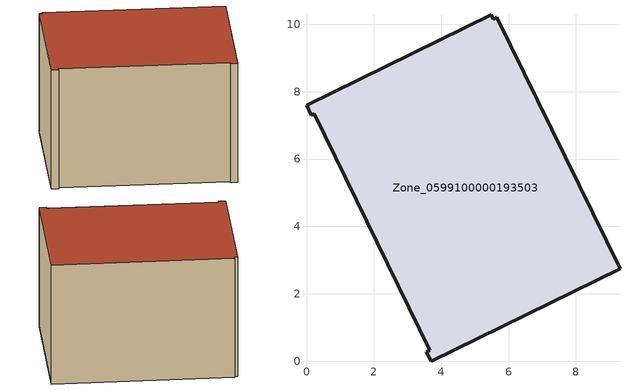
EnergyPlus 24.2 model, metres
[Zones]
Zone_0599100000193503
 floor ground (C_G): 5.54,10.15 5.66,10.21 9.31,2.74 3.7,0 3.56,0.28 3.65,0.33 0.23,7.34 0.15,7.3 0,7.6 5.48,10.28 z0
 wall outside (C_F): 3.7,0 9.31,2.74 5.66,10.21 5.54,10.15 5.48,10.28 0,7.6 0.15,7.3 0.23,7.34 3.65,0.33 3.56,0.28 3.7,0 z0:5.91
 roof outside (C_R): 5.66,10.21 5.54,10.15 5.48,10.28 0,7.6 0.15,7.3 0.23,7.34 3.65,0.33 3.56,0.28 3.7,0 9.31,2.74 z5.91
[BUILDING]
Pand.0599100000193503: North Axis=0; Terrain=City; Loads Convergence Tolerance Value=0.04; Temperature Convergence Tolerance Value=0.4; Solar Distribution=FullExterior; Maximum Number of Warmup Days=25; Minimum Number of Warmup Days=1
[Site:Location]
Rotterdam.The.Hague.AP_ZH_NLD Design_Conditions: Latitude=51.96; Longitude=4.45; Time Zone=1; Elevation=-4.5
[SITE:GROUNDTEMPERATURE:BUILDINGSURFACE]
18, 18, 18, 18, 18, 18, 18, 18, 18, 18, 18, 18
[MATERIAL] Thermal Absorptance=0.9; Solar Absorptance=0.7; Visible Absorptance=0.7
Name | Roughness | Thickness | Conductivity | Density | Specific Heat
G.TC.1946-1964 | MediumSmooth | 0.15 | 1 | 540 | 1210
F.TC.1946-1964 | Rough | 0.3 | 0.857143 | 1920 | 840
R.TC.1946-1964 | MediumRough | 0.2 | 0.235294 | 1500 | 1000
[CONSTRUCTION]
C_G: G.TC.1946-1964
C_F: F.TC.1946-1964
C_R: R.TC.1946-1964
[ZONE]
Zone_0599100000193503: Type=1; Multiplier=1; Ceiling Height=Autocalculate; Volume=Autocalculate; Floor Area=autocalculate; Part of Total Floor Area=Yes
[ZONEINFILTRATION:DESIGNFLOWRATE]
Infil_Zone_0599100000193503: Zone or ZoneList or Space or SpaceList=Zone_0599100000193503; Schedule=AlwaysOn; Design Flow Rate Calculation Method=Flow/Area; Flow Rate per Floor Area=0.003; Constant Term Coefficient=1; Temperature Term Coefficient=0; Velocity Term Coefficient=0; Velocity Squared Term Coefficient=0
[HVACTEMPLATE:ZONE:IDEALLOADSAIRSYSTEM]
Zone_0599100000193503: Maximum Heating Supply Air Temperature=50; Minimum Cooling Supply Air Temperature=13; Maximum Heating Supply Air Humidity Ratio=0.0156; Minimum Cooling Supply Air Humidity Ratio=0.0077; Heating Limit=NoLimit; Cooling Limit=NoLimit; Dehumidification Control Type=ConstantSensibleHeatRatio; Cooling Sensible Heat Ratio=0.7; Dehumidification Setpoint=60; Humidification Control Type=None; Humidification Setpoint=30; Outdoor Air Method=None; Outdoor Air Flow Rate per Person=0.00944; Outdoor Air Flow Rate per Zone Floor Area=0; Outdoor Air Flow Rate per Zone=0; Demand Controlled Ventilation Type=None; Outdoor Air Economizer Type=NoEconomizer; Heat Recovery Type=None; Sensible Heat Recovery Effectiveness=0.7; Latent Heat Recovery Effectiveness=0.65
[ZONECONTROL:THERMOSTAT]
ThermostatControl_Zone_0599100000193503: Zone or ZoneList=Zone_0599100000193503; Control Type Schedule=DualSetpointControlType; Control 1=Thermostat_Zone_0599100000193503; Temperature Difference Between Cutout And Setpoint=0
[THERMOSTATSETPOINT:DUALSETPOINT]
Thermostat_Zone_0599100000193503: Heating Setpoint Temperature Schedule=HeatingSetpoint_Zone_0599100000193503; Cooling Setpoint Temperature Schedule=CoolingSetpoint_Zone_0599100000193503
[SCHEDULE:COMPACT]
HeatingSetpoint_Zone_0599100000193503: Through: 12/31, For: AllDays, Until: 24:00, 21
CoolingSetpoint_Zone_0599100000193503: Through: 12/31, For: AllDays, Until: 24:00, 24
DualSetpointControlType: Through: 12/31, For: AllDays, Until: 24:00, 4
AlwaysOn: Through: 12/31, For: AllDays, Until: 24:00, 1
